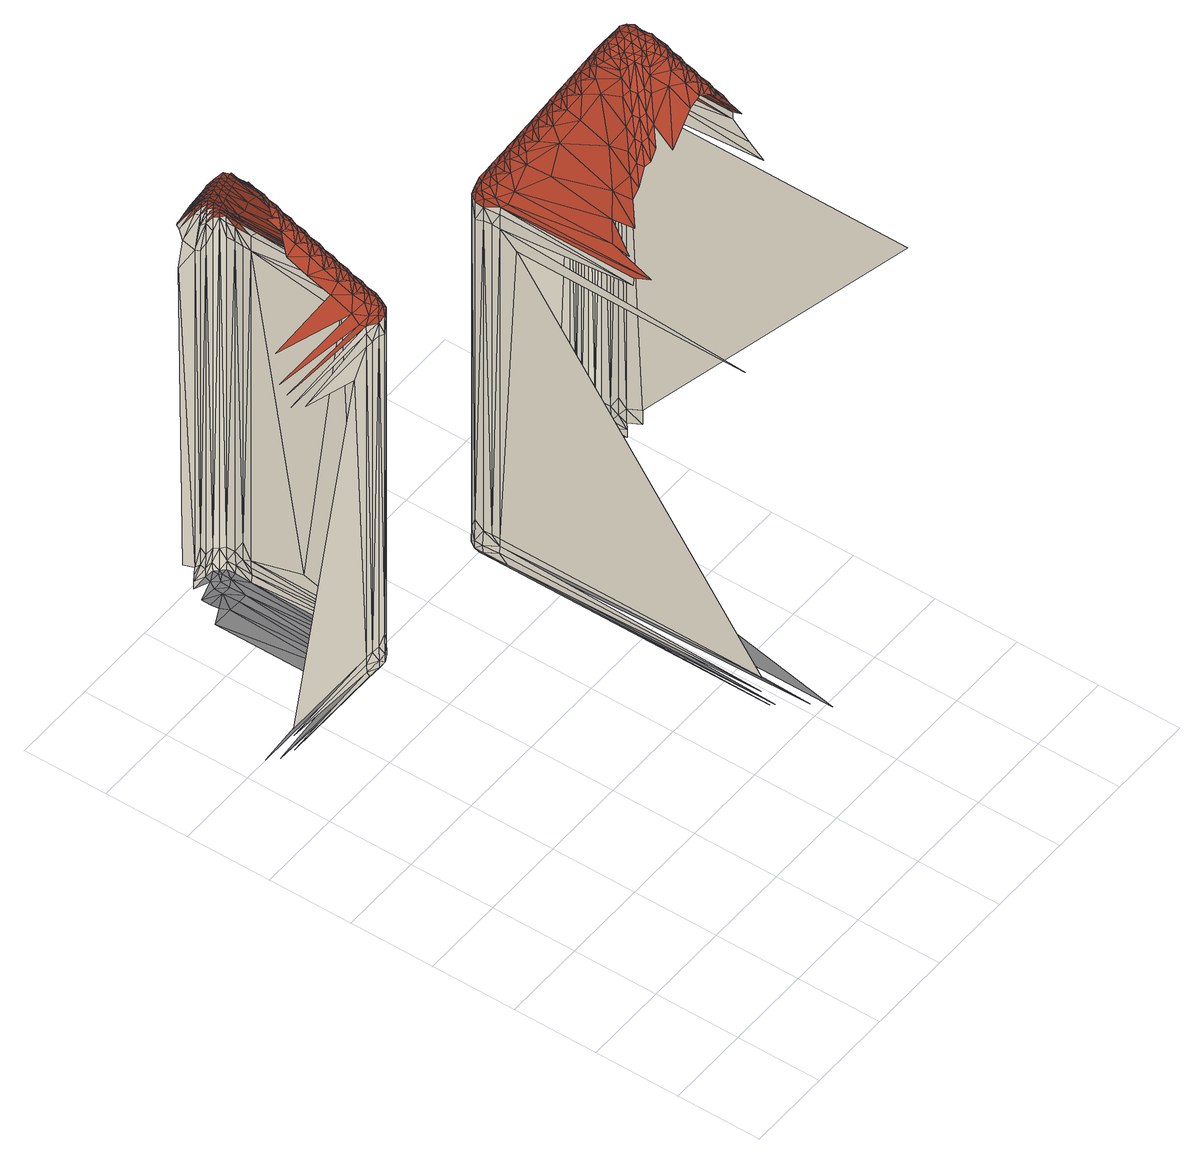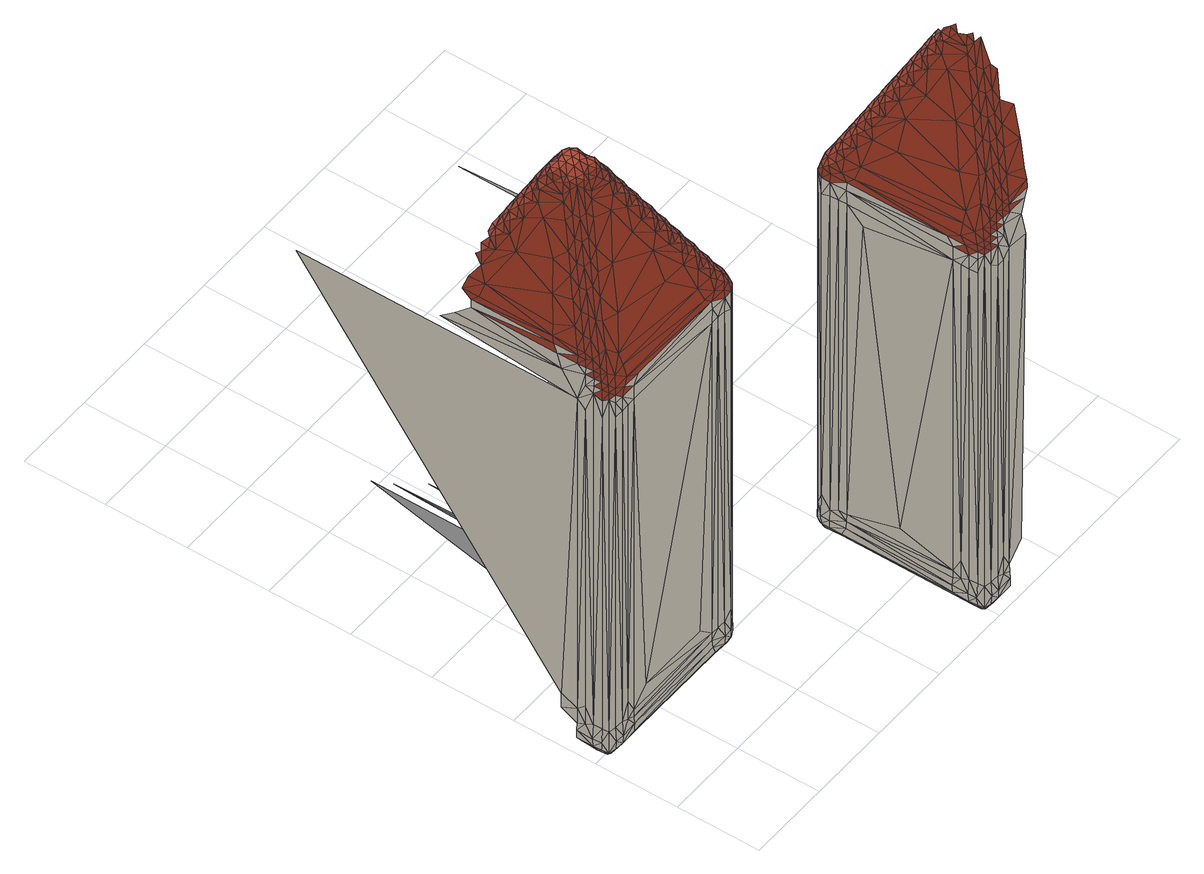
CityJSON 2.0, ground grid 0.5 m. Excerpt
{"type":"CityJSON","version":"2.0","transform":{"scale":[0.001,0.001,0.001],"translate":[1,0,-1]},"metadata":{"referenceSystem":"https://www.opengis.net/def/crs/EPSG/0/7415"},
"CityObjects":{
"building1":{"type":"Building","attributes":{"measuredHeight":3.52,"roofType":"1000","storeysAboveGround":1},"geometry":[{"type":"MultiSurface","lod":"2","boundaries":[[[0,1,2]],[[3,4,5]],[[1,6,7]],[[8,0,9]],[[10,11,8]],[[12,13,3]],[[14,13,12]],[[4,15,16]],[[17,18,19]],[[20,21,14]],[[22,19,23]],[[24,22,23]],[[24,21,20]],[[16,15,11]],[[25,26,27]],[[27,28,29]],[[30,31,25]],[[31,26,25]],[[32,33,34]],[[33,35,36]],[[27,37,28]],[[38,39,32]],[[40,37,27]],[[28,39,38]],[[27,41,40]],[[26,41,27]],[[35,42,43]],[[32,44,33]],[[33,45,35]],[[37,39,28]],[[45,42,35]],[[32,39,44]],[[46,31,30]],[[44,47,33]],[[33,48,45]],[[33,47,48]],[[6,49,30]],[[26,50,41]],[[40,51,37]],[[52,50,26]],[[41,51,40]],[[26,53,52]],[[31,53,26]],[[54,55,56]],[[44,48,47]],[[57,54,42]],[[45,57,42]],[[37,58,39]],[[49,46,30]],[[39,59,44]],[[45,48,57]],[[57,55,54]],[[44,60,48]],[[50,51,41]],[[37,51,58]],[[58,61,39]],[[39,61,59]],[[59,60,44]],[[31,62,53]],[[52,63,50]],[[64,62,31]],[[57,48,65]],[[53,63,52]],[[31,66,64]],[[46,66,31]],[[55,67,68]],[[57,65,55]],[[60,65,48]],[[59,61,60]],[[69,70,68]],[[50,71,51]],[[3,15,4]],[[51,72,58]],[[1,73,6]],[[58,74,61]],[[55,65,67]],[[74,60,61]],[[69,68,67]],[[62,63,53]],[[6,73,49]],[[50,63,71]],[[71,75,51]],[[51,75,72]],[[60,76,65]],[[72,74,58]],[[70,77,78]],[[46,79,66]],[[64,80,62]],[[81,79,46]],[[66,80,64]],[[46,82,81]],[[49,82,46]],[[74,76,60]],[[0,83,1]],[[72,75,74]],[[62,84,63]],[[85,67,65]],[[76,85,65]],[[63,86,71]],[[8,83,0]],[[70,69,77]],[[71,87,75]],[[88,78,77]],[[87,74,75]],[[79,80,66]],[[62,80,84]],[[15,89,11]],[[84,90,63]],[[13,91,3]],[[3,91,15]],[[63,90,86]],[[86,87,71]],[[92,73,1]],[[49,93,82]],[[81,94,79]],[[95,93,49]],[[83,92,1]],[[96,76,74]],[[82,94,81]],[[49,97,95]],[[73,97,49]],[[67,98,69]],[[11,99,8]],[[86,90,87]],[[67,85,98]],[[91,89,15]],[[14,100,13]],[[87,96,74]],[[79,101,80]],[[102,77,69]],[[80,103,84]],[[104,88,105]],[[106,104,105]],[[84,107,90]],[[21,108,14]],[[109,85,76]],[[107,87,90]],[[93,94,82]],[[8,110,83]],[[79,94,101]],[[102,69,98]],[[89,99,11]],[[13,100,91]],[[101,111,80]],[[80,111,103]],[[103,107,84]],[[87,107,96]],[[24,108,21]],[[77,112,88]],[[73,113,97]],[[95,114,93]],[[115,113,73]],[[97,114,95]],[[73,116,115]],[[92,116,73]],[[19,18,117]],[[23,19,118]],[[99,110,8]],[[91,119,89]],[[103,111,107]],[[109,98,85]],[[24,23,118]],[[83,120,92]],[[108,100,14]],[[121,122,123]],[[77,102,112]],[[93,124,94]],[[18,123,117]],[[96,125,76]],[[94,126,101]],[[101,127,111]],[[105,88,112]],[[127,107,111]],[[113,114,97]],[[89,119,99]],[[93,114,124]],[[128,119,91]],[[100,128,91]],[[129,96,107]],[[125,109,76]],[[124,130,94]],[[94,130,126]],[[126,127,101]],[[83,131,120]],[[110,131,83]],[[19,117,132]],[[98,133,102]],[[118,19,132]],[[115,134,113]],[[92,135,116]],[[116,134,115]],[[120,135,92]],[[24,136,108]],[[107,127,129]],[[24,118,136]],[[137,112,102]],[[126,130,127]],[[98,109,133]],[[113,138,114]],[[106,105,139]],[[114,140,124]],[[124,141,130]],[[129,125,96]],[[141,127,130]],[[137,102,133]],[[99,142,110]],[[119,143,99]],[[135,134,116]],[[127,141,129]],[[128,144,119]],[[113,134,138]],[[100,145,128]],[[108,146,100]],[[140,141,124]],[[138,147,114]],[[114,147,140]],[[112,148,105]],[[120,149,135]],[[110,150,131]],[[131,149,120]],[[136,146,108]],[[132,117,151]],[[112,137,148]],[[143,142,99]],[[144,143,119]],[[152,129,141]],[[145,144,128]],[[146,145,100]],[[153,106,154]],[[142,150,110]],[[155,133,109]],[[118,132,156]],[[140,152,141]],[[135,157,134]],[[125,155,109]],[[134,158,138]],[[136,118,156]],[[140,147,152]],[[139,105,148]],[[138,159,147]],[[123,160,117]],[[106,139,154]],[[150,149,131]],[[135,149,157]],[[157,161,134]],[[133,162,137]],[[134,161,158]],[[159,152,147]],[[158,159,138]],[[132,151,163]],[[152,164,129]],[[136,165,146]],[[156,132,163]],[[123,122,160]],[[143,166,142]],[[144,166,143]],[[145,167,144]],[[136,156,165]],[[168,148,137]],[[146,169,145]],[[142,166,150]],[[153,154,170]],[[133,155,162]],[[158,161,159]],[[150,171,149]],[[165,169,146]],[[168,137,162]],[[167,166,144]],[[149,172,157]],[[157,173,161]],[[169,167,145]],[[129,174,125]],[[173,159,161]],[[163,151,175]],[[150,166,171]],[[125,176,155]],[[156,163,177]],[[159,178,152]],[[165,156,177]],[[148,179,139]],[[172,173,157]],[[171,180,149]],[[149,180,172]],[[178,164,152]],[[165,181,169]],[[148,168,179]],[[167,182,166]],[[164,174,129]],[[173,178,159]],[[169,183,167]],[[176,162,155]],[[166,184,171]],[[165,177,181]],[[151,117,185]],[[166,182,186]],[[166,186,184]],[[167,183,182]],[[163,175,187]],[[177,163,187]],[[169,181,183]],[[188,170,189]],[[154,139,179]],[[172,190,173]],[[171,191,180]],[[184,191,171]],[[172,180,190]],[[177,192,181]],[[190,178,173]],[[174,176,125]],[[182,193,186]],[[183,194,182]],[[181,195,183]],[[186,196,184]],[[197,188,189]],[[177,187,192]],[[191,190,180]],[[170,154,198]],[[182,194,193]],[[181,192,195]],[[184,196,191]],[[183,195,194]],[[186,193,196]],[[162,199,168]],[[200,179,168]],[[122,201,160]],[[202,203,204]],[[205,202,206]],[[194,207,193]],[[193,207,196]],[[190,208,178]],[[187,209,192]],[[197,210,203]],[[191,211,190]],[[194,212,207]],[[162,176,199]],[[196,211,191]],[[195,213,194]],[[192,214,195]],[[194,213,212]],[[117,160,185]],[[207,215,196]],[[192,209,214]],[[212,216,207]],[[211,208,190]],[[200,168,199]],[[196,215,211]],[[195,214,213]],[[179,217,154]],[[189,170,198]],[[212,218,216]],[[213,218,212]],[[207,216,215]],[[175,151,219]],[[179,200,217]],[[202,204,206]],[[218,220,216]],[[178,221,164]],[[174,222,176]],[[197,189,210]],[[222,199,176]],[[198,154,217]],[[175,219,187]],[[221,174,164]],[[223,200,199]],[[223,217,200]],[[203,224,204]],[[203,210,224]],[[208,225,178]],[[218,226,220]],[[151,185,219]],[[160,201,227]],[[201,228,227]],[[217,229,198]],[[187,230,209]],[[211,231,208]],[[189,198,229]],[[215,231,211]],[[228,232,227]],[[217,223,229]],[[221,222,174]],[[233,199,222]],[[209,230,214]],[[213,234,218]],[[216,235,215]],[[214,236,213]],[[210,189,237]],[[238,239,240]],[[206,204,241]],[[239,206,240]],[[220,235,216]],[[242,223,199]],[[160,227,185]],[[189,229,237]],[[225,221,178]],[[243,238,244]],[[210,237,245]],[[204,246,241]],[[206,241,240]],[[204,224,247]],[[224,210,245]],[[233,242,199]],[[248,229,223]],[[221,233,222]],[[218,234,226]],[[227,232,249]],[[248,237,229]],[[238,240,250]],[[204,251,246]],[[204,247,251]],[[248,223,242]],[[220,226,235]],[[245,237,248]],[[187,219,252]],[[232,253,249]],[[208,254,225]],[[244,238,250]],[[224,245,255]],[[185,227,219]],[[241,246,256]],[[240,241,257]],[[253,243,244]],[[247,224,258]],[[231,254,208]],[[245,248,255]],[[215,259,231]],[[187,252,230]],[[213,260,234]],[[236,260,213]],[[235,259,215]],[[230,236,214]],[[233,261,242]],[[261,248,242]],[[224,255,258]],[[240,257,250]],[[241,256,257]],[[246,251,256]],[[247,262,251]],[[247,258,262]],[[261,255,248]],[[221,263,233]],[[227,249,264]],[[219,227,264]],[[233,265,261]],[[225,263,221]],[[258,255,266]],[[261,266,255]],[[226,234,235]],[[233,263,265]],[[249,253,267]],[[264,249,267]],[[262,258,268]],[[251,262,269]],[[244,250,270]],[[261,265,266]],[[250,257,271]],[[257,256,271]],[[253,244,272]],[[256,251,273]],[[258,266,268]],[[219,264,252]],[[225,254,263]],[[265,268,266]],[[262,268,269]],[[251,269,274]],[[244,270,272]],[[250,271,270]],[[256,273,271]],[[251,274,273]],[[267,253,275]],[[264,267,252]],[[276,268,265]],[[263,276,265]],[[231,277,254]],[[253,272,275]],[[259,277,231]],[[234,278,235]],[[260,279,234]],[[276,269,268]],[[236,279,260]],[[263,254,280]],[[235,278,281]],[[234,279,278]],[[235,282,259]],[[230,283,236]],[[263,280,276]],[[252,267,284]],[[277,280,254]],[[235,281,282]],[[274,269,285]],[[252,286,230]],[[276,285,269]],[[236,283,279]],[[267,275,284]],[[259,282,277]],[[272,270,287]],[[278,288,281]],[[279,289,278]],[[270,271,290]],[[273,274,291]],[[271,273,291]],[[230,286,283]],[[275,272,287]],[[276,280,285]],[[278,289,288]],[[281,288,282]],[[283,289,279]],[[274,285,291]],[[270,290,287]],[[271,291,290]],[[252,284,292]],[[252,292,286]],[[277,293,280]],[[284,275,287]],[[282,293,277]],[[293,285,280]],[[289,294,288]],[[284,287,292]],[[288,295,282]],[[293,291,285]],[[283,296,289]],[[286,296,283]],[[286,292,296]],[[288,294,297]],[[296,287,290]],[[282,295,293]],[[288,297,295]],[[294,290,291]],[[289,296,294]],[[292,287,296]],[[295,291,293]],[[294,291,297]],[[297,291,295]],[[296,290,294]],[[298,299,300]],[[301,302,303]],[[304,305,306]],[[304,306,307]],[[301,308,302]],[[298,300,308]],[[309,310,299]],[[311,303,312]],[[313,314,315]],[[305,315,316]],[[317,312,318]],[[317,318,319]],[[305,316,306]],[[307,320,310]],[[307,306,320]],[[321,322,314]],[[314,323,315]],[[321,324,322]],[[325,319,326]],[[315,323,316]],[[325,326,327]],[[300,299,310]],[[314,322,328]],[[324,329,322]],[[330,329,324]],[[303,302,331]],[[310,320,332]],[[300,333,308]],[[314,328,323]],[[300,310,333]],[[302,308,334]],[[320,306,335]],[[316,336,306]],[[310,332,333]],[[320,335,332]],[[303,331,312]],[[308,333,337]],[[302,334,331]],[[308,337,334]],[[306,338,335]],[[306,336,338]],[[333,332,339]],[[316,323,336]],[[332,335,339]],[[333,339,337]],[[330,340,329]],[[334,337,341]],[[339,335,342]],[[335,338,343]],[[331,334,344]],[[337,339,345]],[[336,346,338]],[[312,331,347]],[[335,343,342]],[[334,341,344]],[[337,345,341]],[[339,342,345]],[[330,348,340]],[[323,349,336]],[[331,344,347]],[[336,350,346]],[[338,351,343]],[[329,352,322]],[[338,346,351]],[[336,349,350]],[[344,341,353]],[[312,347,354]],[[318,312,354]],[[341,345,355]],[[342,343,356]],[[345,342,356]],[[347,344,357]],[[343,351,356]],[[340,358,329]],[[341,355,353]],[[323,359,349]],[[345,356,355]],[[344,353,357]],[[328,360,323]],[[322,361,328]],[[346,350,362]],[[351,346,362]],[[349,363,350]],[[347,357,364]],[[323,360,359]],[[354,347,364]],[[329,358,352]],[[351,365,356]],[[359,366,349]],[[353,355,367]],[[349,366,363]],[[350,363,362]],[[355,356,368]],[[348,369,340]],[[357,353,370]],[[322,352,361]],[[351,362,365]],[[318,354,371]],[[359,372,366]],[[340,373,358]],[[356,365,374]],[[353,367,370]],[[375,369,348]],[[364,357,376]],[[355,368,367]],[[356,377,368]],[[319,318,371]],[[356,374,377]],[[354,364,371]],[[357,370,376]],[[328,361,360]],[[359,378,372]],[[360,379,359]],[[366,372,380]],[[340,369,373]],[[363,366,380]],[[363,381,362]],[[362,382,365]],[[383,327,384]],[[359,379,378]],[[360,385,379]],[[364,376,386]],[[372,378,380]],[[358,387,352]],[[363,380,381]],[[360,388,385]],[[371,364,386]],[[373,387,358]],[[374,365,389]],[[370,367,390]],[[367,368,391]],[[361,388,360]],[[368,377,392]],[[377,374,393]],[[375,394,369]],[[319,371,326]],[[376,370,395]],[[362,396,382]],[[365,382,389]],[[362,381,396]],[[375,397,394]],[[379,385,398]],[[378,379,398]],[[388,399,385]],[[370,390,395]],[[367,391,390]],[[378,400,380]],[[368,392,391]],[[388,361,401]],[[380,402,381]],[[377,393,392]],[[374,389,393]],[[369,403,373]],[[401,404,388]],[[352,405,361]],[[388,404,399]],[[385,399,398]],[[378,398,400]],[[373,406,387]],[[401,407,404]],[[394,403,369]],[[386,376,408]],[[401,361,409]],[[376,395,408]],[[326,371,410]],[[396,381,411]],[[380,412,402]],[[381,402,411]],[[380,400,412]],[[371,386,413]],[[373,403,406]],[[389,382,414]],[[396,414,382]],[[401,415,407]],[[404,407,416]],[[399,404,416]],[[387,417,352]],[[405,409,361]],[[390,391,418]],[[391,392,419]],[[399,420,398]],[[392,393,419]],[[398,421,400]],[[409,422,401]],[[397,423,394]],[[401,422,415]],[[407,415,416]],[[352,417,405]],[[326,410,327]],[[399,416,420]],[[410,371,413]],[[394,424,403]],[[395,390,425]],[[396,411,414]],[[386,408,426]],[[406,427,387]],[[409,428,422]],[[391,419,418]],[[393,389,429]],[[413,386,426]],[[411,402,430]],[[412,430,402]],[[398,431,421]],[[412,400,430]],[[398,420,431]],[[400,421,430]],[[394,423,424]],[[408,395,432]],[[409,405,433]],[[409,434,428]],[[422,428,435]],[[415,422,435]],[[390,418,436]],[[419,393,437]],[[403,438,406]],[[415,439,416]],[[389,414,429]],[[416,440,420]],[[433,441,409]],[[427,417,387]],[[395,425,432]],[[409,441,434]],[[428,434,435]],[[424,438,403]],[[415,435,439]],[[405,442,433]],[[390,436,425]],[[418,419,443]],[[406,444,427]],[[433,445,441]],[[393,429,437]],[[406,438,444]],[[431,420,446]],[[416,447,440]],[[420,440,446]],[[417,442,405]],[[414,411,448]],[[416,439,447]],[[411,430,448]],[[433,449,445]],[[419,450,443]],[[441,445,451]],[[430,421,452]],[[436,418,443]],[[431,452,421]],[[434,441,451]],[[419,437,450]],[[434,453,435]],[[435,454,439]],[[442,455,433]],[[423,456,424]],[[433,455,449]],[[424,457,438]],[[429,414,458]],[[445,449,451]],[[427,459,417]],[[444,459,427]],[[434,451,453]],[[442,460,455]],[[431,446,452]],[[414,448,458]],[[446,440,461]],[[417,462,442]],[[447,461,440]],[[435,463,454]],[[447,439,461]],[[435,453,463]],[[439,454,461]],[[424,456,457]],[[430,452,448]],[[442,464,460]],[[417,459,462]],[[455,460,465]],[[449,455,465]],[[449,466,451]],[[451,467,453]],[[438,468,444]],[[462,469,442]],[[444,470,459]],[[442,469,464]],[[460,464,465]],[[443,450,471]],[[449,465,466]],[[457,468,438]],[[472,473,423]],[[462,474,469]],[[459,475,462]],[[459,470,476]],[[444,468,470]],[[461,454,477]],[[463,477,454]],[[451,478,467]],[[459,476,475]],[[463,453,477]],[[451,466,478]],[[453,467,477]],[[462,479,474]],[[469,474,480]],[[464,469,480]],[[456,481,457]],[[423,473,456]],[[464,482,465]],[[465,483,466]],[[462,475,479]],[[470,484,476]],[[452,446,485]],[[475,476,486]],[[461,485,446]],[[474,479,480]],[[457,487,468]],[[464,480,482]],[[476,488,486]],[[457,481,487]],[[484,488,476]],[[470,468,489]],[[475,490,479]],[[470,489,484]],[[477,467,491]],[[478,491,467]],[[465,492,483]],[[478,466,491]],[[465,482,492]],[[466,483,491]],[[448,452,493]],[[475,494,490]],[[475,486,494]],[[479,490,494]],[[477,485,461]],[[468,495,489]],[[484,496,488]],[[479,497,480]],[[484,489,498]],[[488,499,486]],[[480,500,482]],[[487,501,468]],[[473,481,456]],[[484,498,496]],[[481,502,487]],[[486,499,494]],[[488,496,503]],[[489,495,498]],[[501,495,468]],[[479,494,497]],[[488,503,499]],[[491,483,504]],[[492,504,483]],[[480,505,500]],[[492,482,504]],[[480,497,505]],[[482,500,504]],[[499,506,494]],[[507,473,472]],[[502,508,487]],[[487,508,501]],[[496,509,503]],[[498,509,496]],[[452,485,493]],[[499,503,510]],[[494,511,497]],[[501,512,495]],[[494,506,513]],[[499,513,506]],[[491,514,477]],[[495,515,498]],[[503,509,510]],[[499,510,513]],[[494,516,511]],[[497,511,516]],[[508,512,501]],[[485,477,514]],[[495,512,515]],[[498,517,509]],[[504,500,518]],[[505,518,500]],[[505,497,518]],[[494,513,519]],[[481,520,502]],[[491,504,514]],[[494,519,516]],[[502,521,508]],[[497,516,518]],[[498,515,517]],[[473,522,481]],[[508,523,512]],[[509,524,510]],[[510,525,513]],[[327,410,526]],[[508,521,523]],[[510,524,525]],[[509,517,524]],[[502,527,521]],[[410,413,528]],[[523,529,512]],[[513,525,530]],[[512,531,515]],[[426,408,532]],[[519,513,530]],[[481,522,520]],[[413,426,532]],[[504,518,533]],[[408,432,534]],[[520,527,502]],[[512,529,531]],[[515,535,517]],[[514,504,533]],[[521,536,523]],[[537,525,524]],[[536,529,523]],[[432,425,534]],[[537,530,525]],[[507,538,473]],[[515,531,535]],[[517,539,524]],[[519,540,516]],[[473,538,522]],[[425,436,541]],[[471,450,542]],[[443,471,542]],[[436,443,543]],[[450,437,544]],[[437,429,544]],[[518,516,545]],[[527,546,521]],[[517,535,539]],[[521,546,536]],[[537,524,539]],[[519,530,540]],[[529,547,531]],[[536,548,529]],[[537,549,530]],[[429,458,550]],[[546,548,536]],[[529,548,547]],[[458,448,551]],[[537,539,549]],[[518,545,533]],[[531,552,535]],[[485,514,553]],[[522,554,520]],[[540,530,549]],[[520,555,527]],[[507,556,538]],[[540,545,516]],[[527,555,546]],[[557,554,522]],[[522,558,557]],[[538,558,522]],[[384,327,526]],[[531,547,552]],[[535,559,539]],[[539,560,549]],[[554,561,520]],[[520,561,555]],[[546,562,548]],[[548,563,547]],[[535,552,559]],[[546,564,562]],[[555,564,546]],[[539,559,560]],[[554,555,561]],[[562,563,548]],[[514,533,553]],[[565,552,547]],[[565,547,563]],[[549,560,566]],[[540,549,566]],[[493,485,567]],[[555,562,564]],[[538,568,558]],[[557,569,554]],[[570,568,538]],[[558,569,557]],[[448,493,571]],[[538,572,570]],[[556,572,538]],[[562,573,563]],[[554,574,555]],[[575,560,559]],[[552,576,559]],[[565,563,573]],[[555,577,562]],[[540,566,545]],[[565,578,552]],[[533,545,579]],[[575,566,560]],[[568,569,558]],[[577,573,562]],[[578,576,552]],[[554,569,574]],[[565,573,578]],[[575,559,576]],[[574,580,555]],[[555,581,577]],[[555,580,581]],[[556,582,572]],[[570,583,568]],[[584,582,556]],[[572,583,570]],[[556,585,584]],[[578,586,576]],[[574,581,580]],[[575,576,586]],[[587,578,573]],[[566,588,545]],[[577,587,573]],[[568,589,569]],[[566,575,588]],[[569,590,574]],[[577,581,587]],[[587,586,578]],[[574,591,581]],[[582,583,572]],[[568,583,589]],[[592,533,579]],[[579,545,588]],[[589,593,569]],[[569,593,590]],[[590,591,574]],[[584,594,582]],[[587,581,595]],[[485,553,567]],[[585,594,584]],[[586,596,575]],[[553,533,592]],[[587,595,586]],[[591,595,581]],[[590,593,591]],[[597,588,575]],[[582,598,583]],[[583,599,589]],[[589,600,593]],[[586,595,596]],[[600,591,593]],[[597,575,596]],[[601,594,585]],[[582,594,598]],[[526,410,602]],[[598,603,583]],[[583,603,599]],[[591,604,595]],[[599,600,589]],[[588,605,579]],[[410,528,602]],[[600,604,591]],[[450,606,542]],[[443,542,607]],[[599,603,600]],[[601,608,594]],[[609,596,595]],[[413,532,528]],[[604,609,595]],[[594,610,598]],[[588,597,605]],[[598,611,603]],[[592,579,605]],[[611,600,603]],[[608,612,594]],[[594,612,610]],[[544,429,613]],[[610,611,598]],[[596,614,597]],[[429,550,613]],[[534,425,541]],[[541,436,543]],[[543,443,607]],[[450,544,606]],[[615,604,600]],[[610,612,611]],[[596,609,614]],[[616,605,597]],[[617,618,608]],[[611,615,600]],[[608,619,612]],[[532,408,620]],[[553,592,621]],[[622,609,604]],[[619,611,612]],[[551,448,571]],[[616,597,614]],[[571,493,567]],[[408,534,620]],[[617,623,618]],[[618,619,608]],[[458,551,550]],[[605,624,592]],[[611,619,615]],[[618,623,619]],[[622,614,609]],[[615,625,604]],[[605,616,624]],[[625,622,604]],[[626,627,623]],[[621,592,624]],[[627,619,623]],[[619,627,615]],[[553,621,628]],[[614,629,616]],[[567,553,628]],[[630,624,616]],[[614,622,629]],[[630,616,629]],[[631,615,627]],[[624,632,621]],[[633,631,627]],[[625,634,622]],[[624,630,632]],[[635,625,615]],[[634,629,622]],[[628,621,632]],[[633,636,631]],[[631,635,615]],[[629,637,630]],[[635,634,625]],[[638,632,630]],[[631,636,639]],[[629,634,637]],[[567,628,640]],[[638,630,637]],[[641,639,636]],[[632,642,628]],[[571,567,640]],[[643,637,634]],[[644,645,646]],[[635,643,634]],[[632,638,642]],[[526,602,647]],[[648,526,647]],[[542,606,607]],[[649,650,651]],[[631,652,635]],[[602,528,647]],[[640,628,642]],[[637,653,638]],[[631,639,654]],[[641,654,639]],[[637,643,653]],[[651,650,655]],[[655,656,641]],[[657,642,638]],[[657,638,653]],[[648,647,658]],[[635,659,643]],[[631,654,652]],[[647,528,660]],[[528,532,661]],[[544,613,662]],[[571,640,663]],[[541,543,664]],[[607,606,665]],[[543,607,664]],[[663,640,642]],[[652,659,635]],[[613,550,662]],[[659,653,643]],[[534,541,666]],[[606,667,665]],[[607,665,664]],[[658,647,660]],[[606,544,668]],[[551,571,669]],[[641,656,654]],[[670,642,657]],[[528,661,660]],[[653,671,657]],[[649,646,650]],[[551,669,550]],[[655,672,656]],[[541,664,673]],[[606,668,667]],[[571,663,669]],[[650,672,655]],[[653,659,671]],[[532,620,661]],[[663,642,674]],[[544,662,668]],[[652,654,659]],[[670,657,671]],[[666,541,673]],[[658,660,675]],[[665,667,676]],[[664,665,677]],[[620,534,666]],[[674,642,670]],[[662,550,678]],[[664,677,673]],[[665,676,677]],[[667,668,676]],[[654,679,659]],[[669,678,550]],[[679,671,659]],[[660,661,680]],[[675,660,680]],[[663,681,669]],[[671,682,670]],[[663,674,683]],[[656,684,654]],[[661,620,685]],[[663,683,681]],[[686,674,670]],[[668,662,687]],[[672,684,656]],[[680,661,685]],[[684,679,654]],[[671,679,682]],[[666,673,688]],[[686,670,682]],[[673,677,689]],[[677,676,690]],[[620,666,691]],[[692,693,645]],[[676,668,694]],[[672,650,695]],[[662,678,687]],[[675,680,696]],[[669,681,697]],[[683,674,686]],[[645,693,646]],[[672,695,684]],[[698,693,692]],[[669,697,678]],[[684,682,679]],[[666,688,691]],[[685,620,699]],[[673,689,688]],[[650,646,700]],[[677,690,689]],[[676,694,690]],[[668,687,694]],[[650,700,695]],[[680,685,696]],[[620,691,699]],[[684,701,682]],[[686,682,701]],[[683,702,681]],[[695,701,684]],[[693,703,646]],[[698,704,693]],[[705,704,698]],[[683,686,706]],[[707,686,701]],[[695,707,701]],[[693,708,703]],[[693,704,708]],[[681,702,709]],[[697,681,709]],[[646,710,700]],[[707,706,686]],[[711,712,705]],[[683,706,702]],[[700,707,695]],[[687,678,713]],[[697,713,678]],[[646,703,714]],[[696,685,715]],[[646,714,710]],[[685,699,715]],[[696,712,711]],[[705,716,704]],[[700,706,707]],[[691,688,717]],[[708,718,703]],[[704,718,708]],[[710,719,700]],[[719,702,706]],[[688,689,720]],[[694,687,721]],[[689,690,720]],[[699,691,717]],[[690,694,721]],[[700,719,706]],[[712,716,705]],[[719,709,702]],[[710,722,719]],[[703,718,714]],[[697,709,723]],[[710,714,722]],[[704,716,718]],[[687,713,721]],[[697,723,713]],[[722,709,719]],[[688,720,717]],[[699,717,715]],[[690,721,720]],[[696,724,712]],[[696,715,724]],[[722,723,709]],[[714,723,722]],[[718,725,714]],[[715,717,724]],[[716,726,718]],[[727,713,723]],[[714,727,723]],[[712,728,716]],[[727,721,713]],[[712,724,728]],[[718,726,725]],[[714,725,727]],[[728,717,720]],[[725,720,721]],[[724,717,728]],[[716,728,726]],[[725,721,727]],[[726,720,725]],[[728,720,726]]],"semantics":{"surfaces":[{"type":"RoofSurface"},{"type":"WallSurface"},{"type":"GroundSurface"}],"values":[0,1,0,0,1,1,1,1,2,1,2,2,2,1,0,0,0,0,0,0,0,0,0,0,0,0,0,0,0,0,0,0,0,0,0,0,0,0,0,0,0,0,0,0,0,0,0,0,0,0,0,0,0,0,0,0,0,0,0,0,0,0,0,0,0,0,0,0,0,0,0,1,0,0,0,0,0,0,0,0,0,0,0,0,0,0,0,0,0,0,0,0,0,0,0,0,0,0,0,0,0,0,0,0,0,0,1,0,1,1,0,0,0,0,0,0,0,0,0,0,0,0,1,0,0,1,1,0,0,0,0,0,0,0,1,0,0,0,0,0,0,1,1,0,0,0,0,2,0,0,0,0,0,0,0,2,2,0,1,0,0,2,0,1,2,0,0,2,0,0,0,0,0,0,1,0,1,1,0,0,0,0,0,0,0,2,0,2,0,0,0,0,2,0,2,0,0,0,0,0,0,0,0,0,0,0,1,0,0,1,0,1,1,0,0,0,0,0,0,0,2,2,0,1,1,0,1,1,0,0,0,2,0,0,0,0,2,0,0,0,2,0,0,0,0,0,0,0,0,2,0,2,2,2,1,1,1,2,0,1,0,0,0,0,0,2,0,1,0,0,1,0,0,2,0,0,2,0,2,0,0,0,0,0,2,0,1,0,0,1,0,0,2,2,1,1,1,2,2,1,0,0,0,0,0,0,2,0,0,1,1,1,1,1,2,0,0,1,1,0,1,1,0,0,2,1,1,1,1,0,2,1,0,1,0,0,1,1,1,2,1,1,1,0,0,1,1,0,0,1,1,1,2,0,1,1,0,0,0,0,0,2,0,0,0,1,1,0,1,2,2,2,0,2,0,0,1,2,0,0,0,1,1,1,1,0,1,1,1,1,0,2,0,0,1,0,1,1,1,1,0,0,0,1,2,0,1,1,1,0,1,0,2,2,0,1,1,2,1,1,2,1,0,0,1,2,1,1,1,1,0,0,0,1,1,1,1,1,0,0,2,2,0,0,0,0,1,0,2,2,1,1,1,0,1,1,2,1,0,2,0,0,0,0,1,1,1,1,2,2,0,0,0,2,1,1,1,0,1,0,1,1,1,1,0,2,0,1,0,2,0,1,2,0,1,1,1,1,1,1,1,2,0,1,1,1,0,1,1,2,2,0,2,0,0,1,2,1,0,1,1,1,1,1,1,1,1,1,1,1,1,1,1,1,1,0,1,1,1,1,2,0,0,2,2,0,1,1,0,0,0,2,0,2,1,0,0,0,1,1,1,0,1,1,1,0,1,1,2,1,1,1,0,0,1,0,1,1,0,1,1,0,1,1,0,2,1,1,1,1,0,0,2,0,0,0,0,0,1,2,2,1,1,1,2,0,0,1,0,1,2,0,0,0,0,0,2,0,2,0,0,0,1,0,0,1,0,2,0,0,2,0,0,0,1,0,2,1,1,2,1,2,2,0,0,0,0,0,0,0,0,2,0,0,2,0,0,0,0,2,0,0,1,1,0,1,1,0,2,2,0,0,0,0,0,0,0,1,1,0,1,0,0,1,0,0,0,0,0,0,0,0,0,0,2,0,2,2,0,0,0,0,2,0,0,0,0,0,0,0,0,1,1,0,1,0,0,0,0,0,0,2,0,2,0,1,0,2,0,0,1,0,2,0,0,0,0,0,0,0,2,0,0,0,0,1,1,0,0,0,0,0,0,1,0,0,0,0,0,1,1,0,0,1,0,0,0,0,0,0,0,0,0,1,0,0,1,0,0,1,0,0,0,0,0,0,0,0,0,0,0,0,0,0,0,0,0,0,0,0,0,0,0,0,0,0,0,0,0,0,0,0,0,0,1,0,0,0,0,0,0,0,0,0,0,0,0,0,0,0,0,0,0,0,0,0,0,0,0,0,0,0,0,0,0,0,0,0,0,0,0,0,0,0,0,0,0,0,0,0,0,0,0,0,0,0,0,0,0,0,0,0,0,0,0,0,0,0,0,0,0,0,0,0,0,0,0,0,0,0,0,0,0,0,0,0,0,0,0,0,0,0,0,0,0,0,0,0,0,0,0,0,0,0,0,0,0,0,0,2,0,0,0,0,2,0,0,0,2,0,0,2,0,2,0,0,0,0,0,0,0,1,0,0,0,0,0,0,1,1,1,1,1,1,0,0,0,0,0,0,0,0,0,0,0,0,0,0,0,0,0,0,0,0,0,0,0,0,0,0,2,0,0,0,0,0,0,0,0,0,0,0,0,0,0,0,0,0,0,0,0,0,0,0,0,0,0,0,0,0,0,0,0,0,0,0,0,0,0,0,0,0,0,0,0,0,0,0,0,0,0,0,0,0,0,0,0,0,0,0,0,0,0,0,0,0,0,0,0,0,0,0,0,0,0,0,0,0,0,0,0,0,0,0,0,0,0,0,0,2,0,0,0,0,0,2,0,1,1,0,0,0,2,0,0,0,0,0,0,0,0,1,0,0,0,1,1,1,1,0,0,0,0,0,0,0,2,0,0,0,0,0,0,2,0,0,0,0,0,0,0,0,0,0,0,0,0,0,0,0,0,0,0,0,0,0,0,0,0,0,0,0,0,0,0,0,0,0,0,0,0,0,0,0,0,1,0,0,2,2,1,1,0,2,0,0,0,0,0,1,1,0,0,2,0,0,2,2,1,0,1,1,1,0,0,0,0,1,1,1,2,1,0,0,0,2,0,1,0,0,1,1,0,1,0,2,0,0,0,0,1,2,1,1,2,0,0,1,1,1,0,0,0,2,2,0,0,0,0,2,0,0,0,1,2,0,0,1,0,1,1,2,1,1,1,0,2,0,0,1,0,1,0,0,1,2,1,1,1,1,1,1,2,2,0,0,0,0,1,1,1,0,0,0,1,1,0,0,1,0,1,0,1,0,0,1,2,1,2,2,1,1,1,1,1,1,0,1,1,1,2,1,0,1,0,1,1,0,1,1,0,0,1,1,2,1,2,2,0,1,1,2,1,0,0,1,0,1,1,1,1,1,1,1,1,1,1]}}]}
},
"vertices":[
[813,2914,3535],[800,2950,3600],[200,2950,3600],[850,2900,1150],[750,2900,3200],[250,2900,1150],[725,3025,3750],[255,3016,3733],[849,2902,3501],[213,2914,3535],[224,2898,3450],[849,2897,3450],[250,2899,1100],[850,2899,1100],[852,2896,1050],[850,2900,3350],[350,2900,3350],[152,3000,946],[850,3050,949],[852,3000,946],[253,2897,996],[878,2898,996],[203,2946,948],[878,2946,948],[888,2914,964],[568,3179,4058],[650,3185,4076],[600,3235,4176],[624,3266,4235],[550,3285,4276],[639,3106,3912],[700,3135,3976],[606,3312,4305],[601,3349,4352],[583,3317,4334],[586,3394,4405],[590,3360,4379],[656,3263,4205],[585,3282,4266],[650,3300,4252],[635,3232,4166],[674,3216,4135],[598,3445,4397],[580,3423,4431],[638,3344,4305],[618,3415,4365],[750,3085,3876],[633,3367,4334],[636,3386,4335],[800,3035,3776],[706,3213,4105],[700,3250,4152],[685,3182,4066],[724,3166,4035],[588,3496,4408],[597,3548,4397],[579,3526,4431],[619,3515,4366],[687,3294,4205],[668,3365,4266],[665,3400,4276],[684,3326,4235],[756,3163,4005],[750,3200,4052],[735,3132,3966],[635,3536,4336],[774,3116,3935],[646,3597,4298],[568,3568,4419],[634,3634,4285],[597,3646,4298],[737,3244,4105],[718,3315,4166],[850,2985,3676],[715,3350,4176],[734,3276,4135],[690,3450,4220],[647,3696,4198],[572,3672,4260],[806,3113,3905],[800,3150,3952],[785,3082,3866],[824,3066,3835],[888,2912,3536],[787,3194,4005],[672,3572,4260],[768,3265,4066],[765,3300,4076],[637,3735,4136],[900,2899,3350],[784,3226,4035],[900,2899,1150],[900,2947,3601],[856,3063,3805],[850,3100,3852],[835,3032,3766],[771,3382,4058],[874,3016,3735],[696,3647,4198],[948,2893,3448],[952,2893,1048],[837,3144,3905],[684,3684,4185],[818,3215,3966],[565,3767,4065],[687,3785,4036],[617,3844,3912],[815,3250,3976],[953,2896,995],[735,3637,4136],[949,2899,3501],[834,3176,3935],[697,3746,4098],[906,3013,3705],[900,3050,3752],[885,2982,3666],[924,2966,3635],[900,3100,949],[953,2945,946],[950,2896,3348],[935,2931,3567],[750,3200,950],[750,3750,950],[850,3100,950],[887,3094,3805],[792,3577,4015],[868,3165,3866],[865,3200,3876],[950,2896,1148],[844,3311,3912],[884,3126,3835],[973,2913,3535],[952,2998,943],[746,3697,4098],[950,3000,3652],[956,2963,3605],[990,2912,962],[734,3734,4085],[937,3044,3705],[737,3835,3936],[918,3115,3766],[903,3150,3801],[1003,2897,3447],[1004,2898,3322],[1004,2898,1197],[1005,2896,1047],[1005,2898,995],[934,3076,3735],[747,3796,3998],[1001,2949,3553],[1007,2914,3506],[950,3098,946],[929,3171,3746],[670,3909,3783],[788,3889,3826],[785,3687,4036],[1005,2945,948],[987,2994,3605],[968,3065,3666],[965,3100,3676],[875,3750,950],[984,3026,3635],[796,3747,3998],[1005,2997,946],[925,3319,3750],[1029,2921,971],[1036,2914,3471],[1036,2914,1112],[784,3784,3985],[1038,2912,1010],[687,3936,3735],[1036,2943,3506],[1019,3015,3567],[1003,3050,3601],[897,3674,3806],[1004,3072,948],[835,3737,3936],[1038,2960,962],[1000,3150,3600],[797,3846,3898],[1037,2977,3535],[1052,2945,995],[1052,2946,1197],[1054,2945,1047],[1053,2947,3447],[950,3748,946],[1053,2947,3328],[1036,3062,964],[701,3948,3701],[851,3949,3702],[1038,3062,3536],[1051,3001,3501],[1054,2997,995],[1054,3000,3348],[1055,3000,1123],[1057,2998,1048],[1057,3002,3448],[727,3953,3650],[838,3938,3736],[867,3818,3856],[834,3834,3885],[850,3800,949],[713,3950,3381],[750,3950,3550],[850,3950,3400],[750,3950,1250],[850,3950,1150],[1051,3050,3350],[1036,3137,3535],[1052,3072,996],[852,3954,3651],[1048,3101,3501],[1051,3050,1150],[1051,3100,1100],[1054,3098,1050],[1053,3101,3450],[1050,3100,3350],[847,3896,3798],[1050,3100,1150],[1004,3747,948],[1050,3200,3250],[975,3775,3650],[885,3787,3836],[884,3884,3785],[901,3954,3602],[1005,3779,3592],[1050,3425,1250],[948,3848,942],[848,3850,946],[883,3933,3732],[1052,3747,996],[1048,3713,3501],[847,3904,948],[944,3842,3718],[1050,3750,1150],[1050,3750,3350],[1054,3748,1050],[896,3944,3697],[848,3954,1050],[850,3951,1100],[900,3952,1125],[900,3951,1250],[939,3890,3715],[847,3952,996],[947,3955,998],[902,3951,3652],[900,3951,3350],[900,3954,3525],[926,3927,3702],[947,3902,945],[948,3958,1052],[951,3955,3502],[1036,3861,964],[961,3936,964],[1036,3787,3535],[946,3943,3646],[950,3954,3352],[950,3954,1152],[953,3950,3602],[1053,3752,3450],[1051,3750,1100],[964,3916,3664],[952,3953,3552],[1013,3858,3585],[1002,3847,945],[994,3896,3620],[977,3929,3629],[1001,3901,949],[988,3938,3590],[998,3945,3546],[1002,3955,1053],[1004,3952,1153],[1001,3951,999],[1004,3953,3403],[1004,3951,3503],[1025,3933,967],[1017,3918,3566],[1050,3826,3502],[1051,3800,1250],[1052,3800,1125],[1040,3890,3537],[1051,3800,3350],[1056,3851,3452],[1058,3848,1052],[1034,3917,966],[1030,3930,3530],[1055,3847,998],[1034,3934,983],[1054,3850,3352],[1054,3850,1152],[1036,3936,1138],[1036,3936,3489],[1051,3901,999],[1050,3903,3503],[1052,3904,1153],[1053,3905,3453],[1055,3902,1053],[1052,3904,3353],[1900,1250,1150],[1900,2750,3250],[1900,2850,1150],[1896,1252,1050],[1896,2852,1050],[1898,2803,996],[1901,2034,3501],[1914,1938,3535],[1902,2849,3501],[1897,2036,3450],[1899,2850,1100],[1900,1350,3250],[1900,2850,3350],[1914,1213,964],[1914,2888,964],[1940,2092,3583],[2002,2240,3704],[1950,2200,3600],[1914,2813,3535],[1946,1203,948],[1946,2878,948],[2000,2852,946],[1897,2849,3450],[2007,2108,3718],[2064,2284,3829],[1950,2800,3600],[2065,2163,3836],[2050,1063,949],[2050,2850,949],[2100,2850,950],[2025,2631,3750],[2115,2213,3936],[2104,2153,3898],[1896,2953,995],[1899,2900,3350],[1899,2900,1150],[1893,2952,1048],[1893,2948,3448],[1912,2888,3536],[1896,2950,1148],[1899,2949,3501],[1896,2950,3348],[2154,2203,3998],[1896,3005,1047],[1898,3004,3322],[1897,3003,3447],[1898,3005,995],[1898,3004,1197],[1913,2973,3535],[1912,2990,962],[2166,2166,3985],[1947,2900,3601],[1931,2935,3567],[1914,3007,3506],[2158,2373,4015],[1912,3038,1010],[1945,2953,946],[1914,3036,1112],[1914,3036,3471],[1921,3029,971],[2165,2263,4036],[1985,2850,3676],[2021,2779,3746],[2106,2639,3912],[1949,3001,3553],[1963,2956,3605],[1945,3005,948],[1943,3036,3506],[1966,2924,3635],[1945,3054,1047],[1946,3052,1197],[2216,2216,4085],[1945,3052,995],[1998,2952,943],[1982,2885,3666],[2204,2253,4098],[1947,3053,3447],[2203,2154,3998],[1960,3038,962],[1946,3052,3322],[2013,2906,3705],[2016,2874,3735],[2000,2950,3652],[1994,2987,3605],[1977,3037,3535],[2100,962,950],[2425,2750,950],[2032,2835,3766],[1997,3005,946],[2215,2313,4136],[2047,2800,3801],[2001,3051,3501],[1998,3057,1048],[2000,3054,1148],[2000,3054,3348],[2002,3057,3448],[2253,2204,4098],[1997,3054,995],[2015,3019,3567],[2263,2165,4036],[2050,2900,3752],[2063,2856,3805],[2044,2937,3705],[2085,2750,3876],[2026,2984,3635],[2266,2266,4185],[2066,2824,3835],[2179,2568,4058],[2254,2303,4198],[2082,2785,3866],[2062,3036,964],[2135,2700,3976],[2100,2900,949],[2050,3003,3601],[2065,2968,3666],[2098,2950,946],[2062,3038,3536],[2113,2806,3905],[2100,2850,3852],[2260,2500,4220],[2050,3051,1150],[2050,3051,3350],[2094,2887,3805],[2076,2934,3735],[2116,2774,3935],[2313,2215,4136],[2303,2254,4198],[2098,3054,1050],[2072,3004,948],[2278,2378,4260],[2132,2735,3966],[2101,3048,3501],[2100,2965,3676],[2115,2918,3766],[2072,3052,996],[2185,2650,4076],[2163,2756,4005],[2150,2800,3952],[2100,3051,1100],[2101,3053,3450],[2316,2316,4285],[2144,2837,3905],[2126,2884,3835],[2166,2724,4035],[2235,2600,4176],[2100,3050,1150],[2304,2353,4298],[2182,2685,4066],[2150,2903,3801],[2165,2868,3866],[2150,3000,3600],[2213,2706,4105],[2100,3050,3350],[2200,2750,4052],[2171,2929,3746],[2194,2787,4005],[2176,2834,3935],[2216,2674,4135],[2378,2278,4260],[2353,2304,4298],[2137,3036,3535],[2315,2414,4336],[2232,2635,4166],[2200,2865,3876],[2285,2550,4276],[2215,2818,3966],[2263,2656,4205],[2250,2700,4152],[2244,2737,4105],[2226,2784,4035],[2382,2382,4419],[2266,2624,4235],[2353,2402,4397],[2200,3050,1250],[2360,2133,3965],[2500,2260,4220],[2282,2585,4266],[2314,2564,4335],[2331,2435,4366],[2250,2815,3976],[2265,2768,4066],[2312,2606,4305],[2300,2650,4252],[2414,2315,4336],[2294,2687,4205],[2276,2734,4135],[2362,2454,4408],[2311,2844,3912],[2332,2535,4365],[2402,2353,4397],[2352,2505,4397],[2371,2424,4431],[2317,2583,4334],[2300,2765,4076],[2315,2718,4166],[2319,2925,3750],[2349,2601,4352],[2405,2405,4442],[2379,2474,4421],[2344,2638,4305],[2393,2454,4437],[2364,2556,4405],[2326,2684,4235],[2424,2371,4431],[2435,2331,4366],[2370,2527,4431],[2350,2715,4176],[2365,2668,4266],[2360,2590,4379],[2568,2179,4058],[2454,2362,4408],[2406,2505,4444],[2395,2555,4433],[2367,2633,4334],[2454,2393,4437],[2394,2586,4405],[2382,2771,4058],[2451,2451,4456],[2386,2636,4335],[2451,2499,4456],[2400,2665,4276],[2415,2618,4365],[2564,2314,4335],[2505,2352,4397],[2550,2285,4276],[2474,2379,4421],[2445,2544,4444],[2423,2580,4431],[2750,2850,950],[2535,2332,4365],[2748,2950,946],[2505,2406,4444],[2445,2598,4397],[2499,2451,4456],[2747,3004,948],[2450,2690,4220],[2747,3052,996],[2499,2499,4456],[2527,2370,4431],[2476,2571,4421],[2600,2235,4176],[2496,2557,4437],[2515,2619,4366],[2748,3054,1050],[2650,3050,1250],[2750,3051,1100],[2752,3053,3450],[2536,2635,4336],[2556,2364,4405],[2544,2445,4444],[2555,2395,4433],[2496,2588,4408],[2787,3036,3535],[2779,3005,3592],[2557,2496,4437],[2577,2792,4015],[2606,2312,4305],[2601,2349,4352],[2650,2185,4076],[2585,2282,4266],[2624,2266,4235],[2545,2545,4442],[2526,2579,4431],[2583,2317,4334],[2586,2394,4405],[2580,2423,4431],[2590,2360,4379],[2571,2476,4421],[2548,2597,4397],[2674,2897,3806],[2656,2263,4205],[2650,2300,4252],[2635,2232,4166],[2775,2975,3650],[2674,2216,4135],[2598,2445,4397],[2638,2344,4305],[2568,2568,4419],[2579,2526,4431],[2618,2415,4365],[2588,2496,4408],[2572,2672,4260],[2633,2367,4334],[2636,2386,4335],[2706,2213,4105],[2700,2250,4152],[2685,2182,4066],[2724,2166,4035],[2597,2548,4397],[2619,2515,4366],[2597,2646,4298],[2687,2294,4205],[2668,2365,4266],[2665,2400,4276],[2637,2735,4136],[2684,2326,4235],[2750,2200,4052],[2635,2536,4336],[2646,2597,4298],[2634,2634,4285],[2737,2244,4105],[2718,2315,4166],[2715,2350,4176],[2756,2163,4005],[2750,2900,949],[2734,2276,4135],[2690,2450,4220],[2647,2696,4198],[2750,3050,3350],[2750,3050,1150],[2787,2194,4005],[2672,2572,4260],[2768,2265,4066],[2765,2300,4076],[2784,2226,4035],[2713,3048,3501],[2696,2647,4198],[2794,2361,4012],[2684,2684,4185],[2800,2150,3952],[2818,2215,3966],[2815,2250,3976],[2861,3036,964],[2687,2785,4036],[2735,2637,4136],[2834,2176,3935],[2697,2746,4098],[2767,2565,4065],[2837,2144,3905],[2865,2200,3876],[2737,2835,3936],[2746,2697,4098],[2734,2734,4085],[2900,2250,3800],[2747,2796,3998],[2903,2150,3801],[2785,2687,4036],[2844,2617,3912],[2938,2137,3737],[2796,2747,3998],[2784,2784,3985],[2936,2237,3735],[2787,2885,3836],[2949,2201,3701],[2818,2867,3856],[2835,2737,3936],[2950,1128,3394],[2950,2750,1250],[2950,2850,3400],[2800,2875,948],[2800,2750,949],[2950,2012,3475],[2950,2750,3550],[2950,2100,3550],[2909,2670,3783],[2846,2797,3898],[2936,2687,3735],[2953,2202,3650],[2948,2701,3701],[2834,2834,3885],[2850,2848,946],[2889,2788,3826],[2848,2948,942],[2847,3002,945],[2826,3050,3502],[2842,2944,3718],[2800,3052,1125],[2800,3051,1250],[2847,3055,998],[2800,3051,3350],[2851,3056,3452],[2858,3013,3585],[2884,2884,3785],[2896,2847,3798],[2953,2727,3650],[2848,3058,1052],[2890,2939,3715],[2904,2847,948],[2850,3054,3352],[2850,3054,1152],[2890,3040,3537],[2938,2838,3736],[2902,2947,945],[2896,2994,3620],[2933,2883,3732],[2916,2964,3664],[2949,2851,3702],[2901,3001,949],[2927,2926,3702],[2903,3050,3503],[2902,3055,1053],[2904,3052,1153],[2904,3052,3353],[2901,3051,999],[2950,2750,1150],[2950,2850,1200],[2905,3053,3453],[2954,2852,3651],[2936,2961,964],[2918,3017,3566],[2951,2850,1100],[2917,3034,966],[2954,2901,3602],[2944,2896,3697],[2929,2977,3629],[2951,2900,3350],[2952,2900,1125],[2954,2848,1050],[2943,2946,3646],[2951,2902,3652],[2951,2900,1250],[2938,2988,3590],[2954,2900,3525],[2952,2847,996],[2955,2947,998],[2930,3030,3530],[2955,2951,3502],[2933,3025,967],[2958,2948,1052],[2934,3034,983],[2954,2950,1152],[2950,2953,3602],[2936,3036,1138],[2936,3036,3489],[2953,2952,3552],[2945,2998,3546],[2951,3001,999],[2952,3004,3353],[2952,3004,1153],[2952,3004,3478],[2955,3002,1053]
]}
